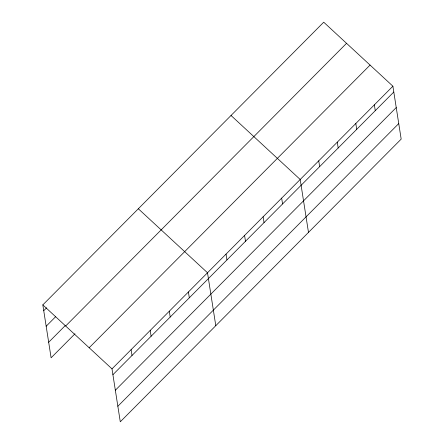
<?xml version="1.0" encoding="UTF-8"?>
<svg xmlns="http://www.w3.org/2000/svg" width="444" height="444" viewBox="0 0 444 444"><rect width="100%" height="100%" fill="white"/><g stroke="black" fill="none" stroke-linecap="round" stroke-linejoin="round"><path stroke-width="0.67" d="M42.824 304.884L323.715 22.2L392.89 86.197L401.176 139.116L120.285 421.8L111.999 368.875L42.824 304.884L51.11 357.803L74.986 333.777M43.734 310.706L46.598 307.82M46.17 326.246L55.716 316.633M48.674 342.263L65.39 325.441M65.651 326.001L346.542 43.318M89.172 347.757L370.063 65.079M111.999 368.875L392.89 86.197M112.909 374.697L393.8 92.019M115.346 390.243L396.237 107.559M117.854 406.254L398.745 123.576M231.019 115.484L300.194 179.481L308.486 232.401M138.323 208.769L207.503 272.766L215.79 325.691M374.353 104.851L375.263 110.673M355.811 123.51L356.726 129.332M337.274 142.169L338.184 147.991M318.736 160.822L319.647 166.644M281.657 198.135L282.567 203.957M263.12 216.794L264.03 222.616M244.577 235.453L245.493 241.275M226.04 254.107L226.951 259.929M188.4 291.986L189.316 297.807M169.303 311.211L170.213 317.033M150.2 330.43L151.11 336.252M131.102 349.656L132.012 355.478"/></g></svg>
